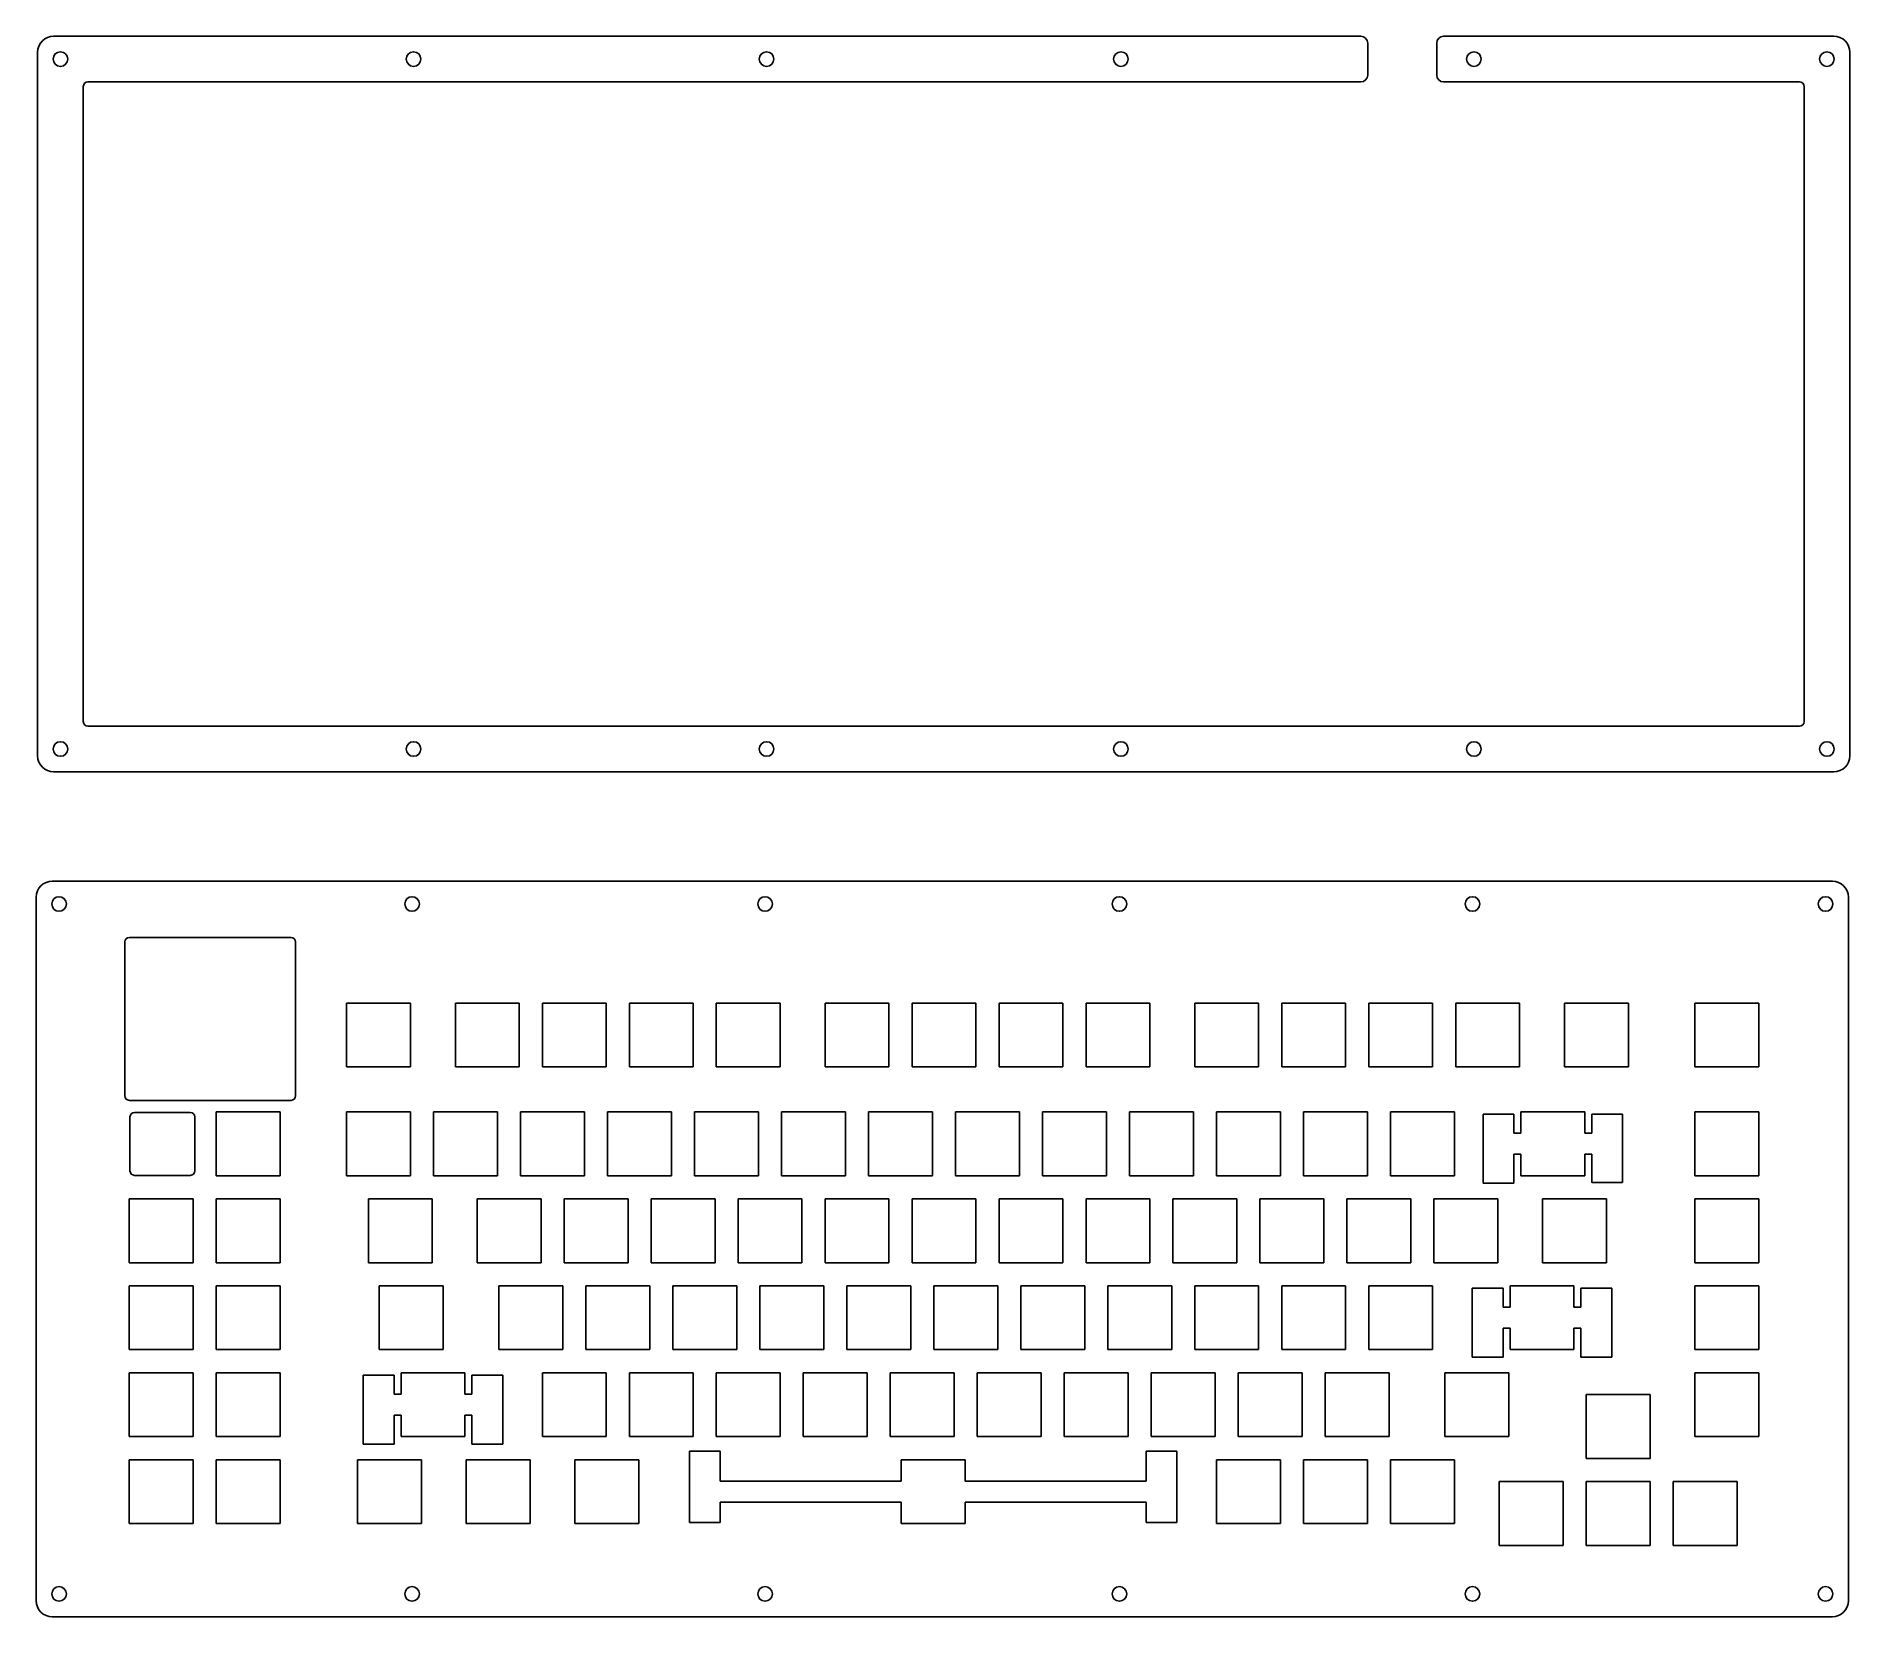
# Model space of a CAD drawing. Header units: millimetres. Extents: x 98 to 495, y 46 to 392.
import ezdxf

# ---------------------------------------------------------------- set-up
doc = ezdxf.new("R2010")
doc.units = ezdxf.units.MM
doc.layers.add('View009', color=7, linetype='CONTINUOUS')
doc.layers.add('View010', color=7, linetype='CONTINUOUS')

msp = doc.modelspace()

# ---------------------------------------------------------------- linework, layer by layer
at = {"layer": 'View009'}
for p, q in [((101.715, 392.182), (377.129, 392.182)), ((377.129, 392.182), (387.996, 392.182)), ((389.496, 383.682), (389.496, 390.682)), ((404.609, 390.682), (404.609, 383.682)), ((406.109, 392.182), (419.576, 392.182)), ((419.576, 392.182), (491.571, 392.182)), ((98.215, 234.57), (98.215, 388.682)), ((495.071, 388.682), (495.071, 234.57)), ((109.215, 382.182), (377.129, 382.182)), ((377.129, 382.182), (387.996, 382.182)), ((406.109, 382.182), (419.576, 382.182)), ((419.576, 382.182), (484.071, 382.182)), ((108.215, 242.07), (108.215, 381.182)), ((485.071, 381.182), (485.071, 242.07)), ((484.071, 241.07), (109.215, 241.07)), ((491.571, 231.07), (101.715, 231.07))]:
    msp.add_line(p, q, dxfattribs=at)
for centre in [(103.215, 387.182), (180.527, 387.182), (257.839, 387.182), (335.447, 387.182), (412.759, 387.182), (490.071, 387.182), (103.215, 236.07), (180.527, 236.07), (257.839, 236.07), (335.447, 236.07), (412.759, 236.07), (490.071, 236.07)]:
    msp.add_circle(centre, 1.6, dxfattribs=at)
for centre, radius, start, end in [((101.715, 388.682), 3.5, 90, -180), ((387.996, 390.682), 1.5, 0, 90), ((406.109, 390.682), 1.5, 90, 180), ((491.571, 388.682), 3.5, 0, 90), ((109.215, 381.182), 1, 90, -180), ((387.996, 383.682), 1.5, -90, 0), ((406.109, 383.682), 1.5, -180, -90), ((484.071, 381.182), 1, 0, 90), ((109.215, 242.07), 1, 180, -90), ((484.071, 242.07), 1, -90, 0), ((101.715, 234.57), 3.5, -180, -90), ((491.571, 234.57), 3.5, -90, 0)]:
    msp.add_arc(centre, radius, start, end, dxfattribs=at)
at = {"layer": 'View010'}
for p, q in [((101.41, 207.123), (491.266, 207.123)), ((97.91, 49.5105), (97.91, 203.623)), ((494.766, 203.623), (494.766, 49.5105)), ((118.3, 194.803), (153.7, 194.803)), ((117.3, 160.113), (117.3, 193.803)), ((154.7, 193.803), (154.7, 160.113)), ((153.7, 159.113), (118.3, 159.113)), ((118.433, 143.688), (118.433, 155.488)), ((119.433, 156.488), (131.633, 156.488)), ((132.633, 155.488), (132.633, 143.688)), ((131.633, 142.688), (119.433, 142.688)), ((491.266, 46.0105), (101.41, 46.0105))]:
    msp.add_line(p, q, dxfattribs=at)
for centre in [(102.91, 202.123), (180.222, 202.123), (257.534, 202.123), (335.142, 202.123), (412.454, 202.123), (489.766, 202.123), (102.91, 51.0105), (180.222, 51.0105), (257.534, 51.0105), (335.142, 51.0105), (412.454, 51.0105), (489.766, 51.0105), (489.766, 51.0105)]:
    msp.add_circle(centre, 1.6, dxfattribs=at)
for centre, radius, start, end in [((101.41, 203.623), 3.5, 90, 180), ((491.266, 203.623), 3.5, 0, 90), ((118.3, 193.803), 1, 90, 180), ((153.7, 193.803), 1, 0, 90), ((118.3, 160.113), 1, 180, -90), ((153.7, 160.113), 1, -90, 0), ((119.433, 155.488), 1, 90, 180), ((131.633, 155.488), 1, 0, 90), ((119.433, 143.688), 1, 180, -90), ((131.633, 143.688), 1, -90, 0), ((101.41, 49.5105), 3.5, -180, -90), ((491.266, 49.5105), 3.5, -90, 0)]:
    msp.add_arc(centre, radius, start, end, dxfattribs=at)
for points in [[(165.884, 166.424), (165.884, 180.424)], [(165.884, 180.424), (179.884, 180.424)], [(179.884, 180.424), (179.884, 166.424)], [(189.696, 166.424), (189.696, 180.424)], [(189.696, 180.424), (203.696, 180.424)], [(203.696, 180.424), (203.696, 166.424)], [(208.746, 166.424), (208.746, 180.424)], [(208.746, 180.424), (222.746, 180.424)], [(222.746, 180.424), (222.746, 166.424)], [(227.796, 166.424), (227.796, 180.424)], [(227.796, 180.424), (241.796, 180.424)], [(241.796, 180.424), (241.796, 166.424)], [(246.846, 166.424), (246.846, 180.424)], [(246.846, 180.424), (260.846, 180.424)], [(260.846, 180.424), (260.846, 166.424)], [(270.659, 166.424), (270.659, 180.424)], [(270.659, 180.424), (284.659, 180.424)], [(284.659, 180.424), (284.659, 166.424)], [(289.709, 166.424), (289.709, 180.424)], [(289.709, 180.424), (303.709, 180.424)], [(303.709, 180.424), (303.709, 166.424)], [(308.759, 166.424), (308.759, 180.424)], [(308.759, 180.424), (322.759, 180.424)], [(322.759, 180.424), (322.759, 166.424)], [(327.809, 166.424), (327.809, 180.424)], [(327.809, 180.424), (341.809, 180.424)], [(341.809, 180.424), (341.809, 166.424)], [(351.621, 166.424), (351.621, 180.424)], [(351.621, 180.424), (365.621, 180.424)], [(365.621, 180.424), (365.621, 166.424)], [(370.671, 166.424), (370.671, 180.424)], [(370.671, 180.424), (384.672, 180.424)], [(384.672, 180.424), (384.672, 166.424)], [(389.72, 166.424), (389.72, 180.424)], [(389.72, 180.424), (403.722, 180.424)], [(403.722, 180.424), (403.722, 166.424)], [(408.77, 166.424), (408.77, 180.424)], [(408.77, 180.424), (422.772, 180.424)], [(422.772, 180.424), (422.772, 166.424)], [(432.583, 166.424), (432.583, 180.424)], [(432.583, 180.424), (446.584, 180.424)], [(446.584, 180.424), (446.584, 166.424)], [(461.158, 166.424), (461.158, 180.424)], [(461.158, 180.424), (475.159, 180.424)], [(475.159, 180.424), (475.159, 166.424)], [(179.884, 166.424), (165.884, 166.424)], [(203.696, 166.424), (189.696, 166.424)], [(222.746, 166.424), (208.746, 166.424)], [(241.796, 166.424), (227.796, 166.424)], [(260.846, 166.424), (246.846, 166.424)], [(284.659, 166.424), (270.659, 166.424)], [(303.709, 166.424), (289.709, 166.424)], [(322.759, 166.424), (308.759, 166.424)], [(341.809, 166.424), (327.809, 166.424)], [(365.621, 166.424), (351.621, 166.424)], [(384.672, 166.424), (370.671, 166.424)], [(403.722, 166.424), (389.72, 166.424)], [(422.772, 166.424), (408.77, 166.424)], [(446.584, 166.424), (432.583, 166.424)], [(475.159, 166.424), (461.158, 166.424)], [(137.309, 142.612), (137.309, 156.612)], [(137.309, 156.612), (151.309, 156.612)], [(151.309, 156.612), (151.309, 142.612)], [(165.884, 142.612), (165.884, 156.612)], [(165.884, 156.612), (179.884, 156.612)], [(179.884, 156.612), (179.884, 142.612)], [(184.934, 142.612), (184.934, 156.612)], [(184.934, 156.612), (198.934, 156.612)], [(198.934, 156.612), (198.934, 142.612)], [(203.984, 142.612), (203.984, 156.612)], [(203.984, 156.612), (217.984, 156.612)], [(217.984, 156.612), (217.984, 142.612)], [(223.034, 142.612), (223.034, 156.612)], [(223.034, 156.612), (237.034, 156.612)], [(237.034, 156.612), (237.034, 142.612)], [(242.084, 142.612), (242.084, 156.612)], [(242.084, 156.612), (256.084, 156.612)], [(256.084, 156.612), (256.084, 142.612)], [(261.134, 142.612), (261.134, 156.612)], [(261.134, 156.612), (275.134, 156.612)], [(275.134, 156.612), (275.134, 142.612)], [(280.184, 142.612), (280.184, 156.612)], [(280.184, 156.612), (294.184, 156.612)], [(294.184, 156.612), (294.184, 142.612)], [(299.234, 142.612), (299.234, 156.612)], [(299.234, 156.612), (313.234, 156.612)], [(313.234, 156.612), (313.234, 142.612)], [(318.284, 142.612), (318.284, 156.612)], [(318.284, 156.612), (332.284, 156.612)], [(332.284, 156.612), (332.284, 142.612)], [(337.334, 142.612), (337.334, 156.612)], [(337.334, 156.612), (351.334, 156.612)], [(351.334, 156.612), (351.334, 142.612)], [(356.384, 142.612), (356.384, 156.612)], [(356.384, 156.612), (370.383, 156.612)], [(370.383, 156.612), (370.383, 142.612)], [(375.433, 142.612), (375.433, 156.612)], [(375.433, 156.612), (389.434, 156.612)], [(389.434, 156.612), (389.434, 142.612)], [(394.483, 142.612), (394.483, 156.612)], [(394.483, 156.612), (408.484, 156.612)], [(408.484, 156.612), (408.484, 142.612)], [(414.784, 156.062), (416.509, 156.062)], [(414.784, 151.912), (414.784, 156.062)], [(416.509, 156.062), (419.809, 156.062)], [(419.809, 156.062), (421.534, 156.062)], [(421.534, 156.062), (421.534, 151.912)], [(423.058, 151.912), (423.058, 156.612)], [(423.058, 156.612), (437.059, 156.612)], [(437.059, 156.612), (437.059, 151.912)], [(438.583, 151.912), (438.583, 156.062)], [(438.583, 156.062), (440.309, 156.062)], [(440.309, 156.062), (443.608, 156.062)], [(443.608, 156.062), (445.333, 156.062)], [(445.333, 156.062), (445.333, 151.912)], [(461.158, 142.612), (461.158, 156.612)], [(461.158, 156.612), (475.159, 156.612)], [(475.159, 156.612), (475.159, 142.612)], [(414.784, 149.112), (414.784, 151.912)], [(421.534, 151.912), (423.058, 151.912)], [(437.059, 151.912), (438.583, 151.912)], [(445.333, 151.912), (445.333, 149.112)], [(414.784, 140.987), (414.784, 149.112)], [(421.534, 147.312), (421.534, 140.987)], [(423.058, 147.312), (421.534, 147.312)], [(423.058, 142.612), (423.058, 147.312)], [(437.059, 147.312), (437.059, 142.612)], [(438.583, 147.312), (437.059, 147.312)], [(438.554, 141.119), (438.583, 147.312)], [(445.333, 149.112), (445.304, 141.119)], [(151.309, 142.612), (137.309, 142.612)], [(179.884, 142.612), (165.884, 142.612)], [(198.934, 142.612), (184.934, 142.612)], [(217.984, 142.612), (203.984, 142.612)], [(237.034, 142.612), (223.034, 142.612)], [(256.084, 142.612), (242.084, 142.612)], [(275.134, 142.612), (261.134, 142.612)], [(294.184, 142.612), (280.184, 142.612)], [(313.234, 142.612), (299.234, 142.612)], [(332.284, 142.612), (318.284, 142.612)], [(351.334, 142.612), (337.334, 142.612)], [(370.383, 142.612), (356.384, 142.612)], [(389.434, 142.612), (375.433, 142.612)], [(408.484, 142.612), (394.483, 142.612)], [(416.509, 140.987), (414.784, 140.987)], [(419.809, 140.987), (416.509, 140.987)], [(421.534, 140.987), (419.809, 140.987)], [(437.059, 142.612), (423.058, 142.612)], [(440.279, 141.119), (438.554, 141.119)], [(443.579, 141.119), (440.279, 141.119)], [(445.304, 141.119), (443.579, 141.119)], [(475.159, 142.612), (461.158, 142.612)], [(118.259, 123.562), (118.259, 137.562)], [(118.259, 137.562), (132.259, 137.562)], [(132.259, 137.562), (132.259, 123.562)], [(137.309, 123.562), (137.309, 137.562)], [(137.309, 137.562), (151.309, 137.562)], [(151.309, 137.562), (151.309, 123.562)], [(170.646, 123.562), (170.646, 137.562)], [(170.646, 137.562), (184.646, 137.562)], [(184.646, 137.562), (184.646, 123.562)], [(194.459, 123.562), (194.459, 137.562)], [(194.459, 137.562), (208.459, 137.562)], [(208.459, 137.562), (208.459, 123.562)], [(213.509, 123.562), (213.509, 137.562)], [(213.509, 137.562), (227.509, 137.562)], [(227.509, 137.562), (227.509, 123.562)], [(232.559, 123.562), (232.559, 137.562)], [(232.559, 137.562), (246.559, 137.562)], [(246.559, 137.562), (246.559, 123.562)], [(251.609, 123.562), (251.609, 137.562)], [(251.609, 137.562), (265.609, 137.562)], [(265.609, 137.562), (265.609, 123.562)], [(270.659, 123.562), (270.659, 137.562)], [(270.659, 137.562), (284.659, 137.562)], [(284.659, 137.562), (284.659, 123.562)], [(289.709, 123.562), (289.709, 137.562)], [(289.709, 137.562), (303.709, 137.562)], [(303.709, 137.562), (303.709, 123.562)], [(308.759, 123.562), (308.759, 137.562)], [(308.759, 137.562), (322.759, 137.562)], [(322.759, 137.562), (322.759, 123.562)], [(327.809, 123.562), (327.809, 137.562)], [(327.809, 137.562), (341.809, 137.562)], [(341.809, 137.562), (341.809, 123.562)], [(346.859, 123.562), (346.859, 137.562)], [(346.859, 137.562), (360.859, 137.562)], [(360.859, 137.562), (360.859, 123.562)], [(365.909, 123.562), (365.909, 137.562)], [(365.909, 137.562), (379.909, 137.562)], [(379.909, 137.562), (379.909, 123.562)], [(384.958, 123.562), (384.958, 137.562)], [(384.958, 137.562), (398.959, 137.562)], [(398.959, 137.562), (398.959, 123.562)], [(404.008, 123.562), (404.008, 137.562)], [(404.008, 137.562), (418.009, 137.562)], [(418.009, 137.562), (418.009, 123.562)], [(427.82, 123.562), (427.82, 137.562)], [(427.82, 137.562), (441.822, 137.562)], [(441.822, 137.562), (441.822, 123.562)], [(461.158, 123.562), (461.158, 137.562)], [(461.158, 137.562), (475.159, 137.562)], [(475.159, 137.562), (475.159, 123.562)], [(132.259, 123.562), (118.259, 123.562)], [(151.309, 123.562), (137.309, 123.562)], [(184.646, 123.562), (170.646, 123.562)], [(208.459, 123.562), (194.459, 123.562)], [(227.509, 123.562), (213.509, 123.562)], [(246.559, 123.562), (232.559, 123.562)], [(265.609, 123.562), (251.609, 123.562)], [(284.659, 123.562), (270.659, 123.562)], [(303.709, 123.562), (289.709, 123.562)], [(322.759, 123.562), (308.759, 123.562)], [(341.809, 123.562), (327.809, 123.562)], [(360.859, 123.562), (346.859, 123.562)], [(379.909, 123.562), (365.909, 123.562)], [(398.959, 123.562), (384.958, 123.562)], [(418.009, 123.562), (404.008, 123.562)], [(441.822, 123.562), (427.82, 123.562)], [(475.159, 123.562), (461.158, 123.562)], [(118.259, 104.512), (118.259, 118.512)], [(118.259, 118.512), (132.259, 118.512)], [(132.259, 118.512), (132.259, 104.512)], [(137.309, 104.512), (137.309, 118.512)], [(137.309, 118.512), (151.309, 118.512)], [(151.309, 118.512), (151.309, 104.512)], [(173.027, 104.512), (173.027, 118.512)], [(173.027, 118.512), (187.027, 118.512)], [(187.027, 118.512), (187.027, 104.512)], [(199.221, 104.512), (199.221, 118.512)], [(199.221, 118.512), (213.221, 118.512)], [(213.221, 118.512), (213.221, 104.512)], [(218.271, 104.512), (218.271, 118.512)], [(218.271, 118.512), (232.271, 118.512)], [(232.271, 118.512), (232.271, 104.512)], [(237.321, 104.512), (237.321, 118.512)], [(237.321, 118.512), (251.321, 118.512)], [(251.321, 118.512), (251.321, 104.512)], [(256.371, 104.512), (256.371, 118.512)], [(256.371, 118.512), (270.371, 118.512)], [(270.371, 118.512), (270.371, 104.512)], [(275.421, 104.512), (275.421, 118.512)], [(275.421, 118.512), (289.421, 118.512)], [(289.421, 118.512), (289.421, 104.512)], [(294.471, 104.512), (294.471, 118.512)], [(294.471, 118.512), (308.471, 118.512)], [(308.471, 118.512), (308.471, 104.512)], [(313.521, 104.512), (313.521, 118.512)], [(313.521, 118.512), (327.521, 118.512)], [(327.521, 118.512), (327.521, 104.512)], [(332.571, 104.512), (332.571, 118.512)], [(332.571, 118.512), (346.571, 118.512)], [(346.571, 118.512), (346.571, 104.512)], [(351.621, 104.512), (351.621, 118.512)], [(351.621, 118.512), (365.621, 118.512)], [(365.621, 118.512), (365.621, 104.512)], [(370.671, 104.512), (370.671, 118.512)], [(370.671, 118.512), (384.672, 118.512)], [(384.672, 118.512), (384.672, 104.512)], [(389.72, 104.512), (389.72, 118.512)], [(389.72, 118.512), (403.722, 118.512)], [(403.722, 118.512), (403.722, 104.512)], [(412.403, 117.962), (414.128, 117.962)], [(412.403, 113.812), (412.403, 117.962)], [(414.128, 117.962), (417.427, 117.962)], [(417.427, 117.962), (419.152, 117.962)], [(419.152, 117.962), (419.152, 113.812)], [(420.676, 113.812), (420.676, 118.512)], [(420.676, 118.512), (434.678, 118.512)], [(434.678, 118.512), (434.678, 113.812)], [(436.202, 113.812), (436.202, 117.962)], [(436.202, 117.962), (437.927, 117.962)], [(437.927, 117.962), (441.227, 117.962)], [(441.227, 117.962), (442.952, 117.962)], [(442.952, 117.962), (442.952, 113.812)], [(461.158, 104.512), (461.158, 118.512)], [(461.158, 118.512), (475.159, 118.512)], [(475.159, 118.512), (475.159, 104.512)], [(412.403, 111.012), (412.403, 113.812)], [(419.152, 113.812), (420.676, 113.812)], [(434.678, 113.812), (436.202, 113.812)], [(442.952, 113.812), (442.952, 111.012)], [(412.403, 102.887), (412.403, 111.012)], [(419.152, 109.212), (419.152, 102.887)], [(420.676, 109.212), (419.152, 109.212)], [(420.676, 104.512), (420.676, 109.212)], [(434.678, 109.212), (434.678, 104.512)], [(436.202, 109.212), (434.678, 109.212)], [(436.202, 102.887), (436.202, 109.212)], [(442.952, 111.012), (442.952, 102.887)], [(132.259, 104.512), (118.259, 104.512)], [(151.309, 104.512), (137.309, 104.512)], [(187.027, 104.512), (173.027, 104.512)], [(213.221, 104.512), (199.221, 104.512)], [(232.271, 104.512), (218.271, 104.512)], [(251.321, 104.512), (237.321, 104.512)], [(270.371, 104.512), (256.371, 104.512)], [(289.421, 104.512), (275.421, 104.512)], [(308.471, 104.512), (294.471, 104.512)], [(327.521, 104.512), (313.521, 104.512)], [(346.571, 104.512), (332.571, 104.512)], [(365.621, 104.512), (351.621, 104.512)], [(384.672, 104.512), (370.671, 104.512)], [(403.722, 104.512), (389.72, 104.512)], [(434.678, 104.512), (420.676, 104.512)], [(475.159, 104.512), (461.158, 104.512)], [(118.259, 85.4622), (118.259, 99.4621)], [(118.259, 99.4621), (132.259, 99.4621)], [(132.259, 99.4621), (132.259, 85.4622)], [(137.309, 85.4622), (137.309, 99.4621)], [(137.309, 99.4621), (151.309, 99.4621)], [(151.309, 99.4621), (151.309, 85.4622)], [(177.79, 94.762), (177.79, 99.4621)], [(177.79, 99.4621), (191.79, 99.4621)], [(191.79, 99.4621), (191.79, 94.762)], [(208.746, 85.4622), (208.746, 99.4621)], [(208.746, 99.4621), (222.746, 99.4621)], [(222.746, 99.4621), (222.746, 85.4622)], [(227.796, 85.4622), (227.796, 99.4621)], [(227.796, 99.4621), (241.796, 99.4621)], [(241.796, 99.4621), (241.796, 85.4622)], [(246.846, 85.4622), (246.846, 99.4621)], [(246.846, 99.4621), (260.846, 99.4621)], [(260.846, 99.4621), (260.846, 85.4622)], [(265.896, 85.4622), (265.896, 99.4621)], [(265.896, 99.4621), (279.896, 99.4621)], [(279.896, 99.4621), (279.896, 85.4622)], [(284.946, 85.4622), (284.946, 99.4621)], [(284.946, 99.4621), (298.946, 99.4621)], [(298.946, 99.4621), (298.946, 85.4622)], [(303.996, 85.4622), (303.996, 99.4621)], [(303.996, 99.4621), (317.996, 99.4621)], [(317.996, 99.4621), (317.996, 85.4622)], [(323.046, 85.4622), (323.046, 99.4621)], [(323.046, 99.4621), (337.046, 99.4621)], [(337.046, 99.4621), (337.046, 85.4622)], [(342.096, 85.4622), (342.096, 99.4621)], [(342.096, 99.4621), (356.096, 99.4621)], [(356.096, 99.4621), (356.096, 85.4622)], [(361.146, 85.4622), (361.146, 99.4621)], [(361.146, 99.4621), (375.147, 99.4621)], [(375.147, 99.4621), (375.147, 85.4622)], [(380.195, 85.4622), (380.195, 99.4621)], [(380.195, 99.4621), (394.197, 99.4621)], [(394.197, 99.4621), (394.197, 85.4622)], [(406.389, 85.4622), (406.389, 99.4621)], [(406.389, 99.4621), (420.391, 99.4621)], [(414.128, 102.887), (412.403, 102.887)], [(417.427, 102.887), (414.128, 102.887)], [(419.152, 102.887), (417.427, 102.887)], [(420.391, 99.4621), (420.391, 85.4622)], [(437.927, 102.887), (436.202, 102.887)], [(441.227, 102.887), (437.927, 102.887)], [(442.952, 102.887), (441.227, 102.887)], [(461.158, 85.4622), (461.158, 99.4621)], [(461.158, 99.4621), (475.159, 99.4621)], [(475.159, 99.4621), (475.159, 85.4622)], [(169.515, 98.912), (171.24, 98.912)], [(169.515, 94.762), (169.515, 98.912)], [(171.24, 98.912), (174.54, 98.912)], [(174.54, 98.912), (176.265, 98.912)], [(176.265, 98.912), (176.265, 94.762)], [(193.315, 94.762), (193.315, 98.912)], [(193.315, 98.912), (195.04, 98.912)], [(195.04, 98.912), (198.34, 98.912)], [(198.34, 98.912), (200.065, 98.912)], [(200.065, 98.912), (200.065, 94.762)], [(169.515, 91.9622), (169.515, 94.762)], [(169.515, 83.8366), (169.515, 91.9622)], [(176.265, 94.762), (177.79, 94.762)], [(191.79, 94.762), (193.315, 94.762)], [(200.065, 94.762), (200.065, 91.9622)], [(200.065, 91.9622), (200.065, 83.8366)], [(437.345, 80.6991), (437.345, 94.699)], [(437.345, 94.699), (451.347, 94.699)], [(451.347, 94.699), (451.347, 80.6991)], [(176.265, 90.1622), (176.265, 83.8366)], [(177.79, 90.1622), (176.265, 90.1622)], [(177.79, 85.4622), (177.79, 90.1622)], [(191.79, 90.1622), (191.79, 85.4622)], [(193.315, 90.1622), (191.79, 90.1622)], [(193.315, 83.8366), (193.315, 90.1622)], [(132.259, 85.4622), (118.259, 85.4622)], [(151.309, 85.4622), (137.309, 85.4622)], [(171.24, 83.8366), (169.515, 83.8366)], [(174.54, 83.8366), (171.24, 83.8366)], [(176.265, 83.8366), (174.54, 83.8366)], [(191.79, 85.4622), (177.79, 85.4622)], [(195.04, 83.8366), (193.315, 83.8366)], [(198.34, 83.8366), (195.04, 83.8366)], [(200.065, 83.8366), (198.34, 83.8366)], [(222.746, 85.4622), (208.746, 85.4622)], [(241.796, 85.4622), (227.796, 85.4622)], [(260.846, 85.4622), (246.846, 85.4622)], [(279.896, 85.4622), (265.896, 85.4622)], [(298.946, 85.4622), (284.946, 85.4622)], [(317.996, 85.4622), (303.996, 85.4622)], [(337.046, 85.4622), (323.046, 85.4622)], [(356.096, 85.4622), (342.096, 85.4622)], [(375.147, 85.4622), (361.146, 85.4622)], [(394.197, 85.4622), (380.195, 85.4622)], [(420.391, 85.4622), (406.389, 85.4622)], [(475.159, 85.4622), (461.158, 85.4622)], [(118.259, 66.4122), (118.259, 80.4121)], [(118.259, 80.4121), (132.259, 80.4121)], [(132.259, 80.4121), (132.259, 66.4122)], [(137.309, 66.4122), (137.309, 80.4121)], [(137.309, 80.4121), (151.309, 80.4121)], [(151.309, 80.4121), (151.309, 66.4122)], [(168.265, 66.4122), (168.265, 80.4121)], [(168.265, 80.4121), (182.265, 80.4121)], [(182.265, 80.4121), (182.265, 66.4122)], [(192.077, 66.4122), (192.077, 80.4121)], [(192.077, 80.4121), (206.077, 80.4121)], [(206.077, 80.4121), (206.077, 66.4122)], [(215.89, 66.4122), (215.89, 80.4121)], [(215.89, 80.4121), (229.89, 80.4121)], [(229.89, 80.4121), (229.89, 66.4122)], [(240.951, 82.2491), (242.677, 82.2491)], [(240.951, 75.712), (240.951, 82.2491)], [(242.677, 82.2491), (245.977, 82.2491)], [(245.977, 82.2491), (247.702, 82.2491)], [(247.702, 82.2491), (247.702, 75.712)], [(287.327, 75.712), (287.327, 80.4121)], [(287.327, 80.4121), (301.327, 80.4121)], [(301.327, 80.4121), (301.327, 75.712)], [(340.952, 75.712), (340.952, 82.2491)], [(340.952, 82.2491), (342.677, 82.2491)], [(342.677, 82.2491), (345.977, 82.2491)], [(345.977, 82.2491), (347.702, 82.2491)], [(347.702, 82.2491), (347.702, 75.712)], [(356.384, 66.4122), (356.384, 80.4121)], [(356.384, 80.4121), (370.383, 80.4121)], [(370.383, 80.4121), (370.383, 66.4122)], [(375.433, 66.4122), (375.433, 80.4121)], [(375.433, 80.4121), (389.434, 80.4121)], [(389.434, 80.4121), (389.434, 66.4122)], [(394.483, 66.4122), (394.483, 80.4121)], [(394.483, 80.4121), (408.484, 80.4121)], [(408.484, 80.4121), (408.484, 66.4122)], [(451.347, 80.6991), (437.345, 80.6991)], [(240.951, 72.9122), (240.951, 75.712)], [(247.702, 75.712), (287.327, 75.712)], [(301.327, 75.712), (340.952, 75.712)], [(347.702, 75.712), (347.702, 72.9122)], [(418.295, 61.6491), (418.295, 75.649)], [(418.295, 75.649), (432.297, 75.649)], [(432.297, 75.649), (432.297, 61.6491)], [(437.345, 61.6491), (437.345, 75.649)], [(437.345, 75.649), (451.347, 75.649)], [(451.347, 75.649), (451.347, 61.6491)], [(456.395, 61.6491), (456.395, 75.649)], [(456.395, 75.649), (470.397, 75.649)], [(470.397, 75.649), (470.397, 61.6491)], [(240.951, 66.6421), (240.951, 72.9122)], [(347.702, 72.9122), (347.702, 66.6421)], [(247.702, 71.1122), (247.702, 66.6421)], [(287.327, 71.1122), (247.702, 71.1122)], [(287.327, 66.4122), (287.327, 71.1122)], [(301.327, 71.1122), (301.327, 66.4122)], [(340.952, 71.1122), (301.327, 71.1122)], [(340.952, 66.6421), (340.952, 71.1122)], [(132.259, 66.4122), (118.259, 66.4122)], [(151.309, 66.4122), (137.309, 66.4122)], [(182.265, 66.4122), (168.265, 66.4122)], [(206.077, 66.4122), (192.077, 66.4122)], [(229.89, 66.4122), (215.89, 66.4122)], [(242.677, 66.6421), (240.951, 66.6421)], [(245.977, 66.6421), (242.677, 66.6421)], [(247.702, 66.6421), (245.977, 66.6421)], [(301.327, 66.4122), (287.327, 66.4122)], [(342.677, 66.6421), (340.952, 66.6421)], [(345.977, 66.6421), (342.677, 66.6421)], [(347.702, 66.6421), (345.977, 66.6421)], [(370.383, 66.4122), (356.384, 66.4122)], [(389.434, 66.4122), (375.433, 66.4122)], [(408.484, 66.4122), (394.483, 66.4122)], [(432.297, 61.6491), (418.295, 61.6491)], [(451.347, 61.6491), (437.345, 61.6491)], [(470.397, 61.6491), (456.395, 61.6491)]]:
    msp.add_open_spline(points, degree=1, dxfattribs=at)

doc.saveas('drawing.dxf')
